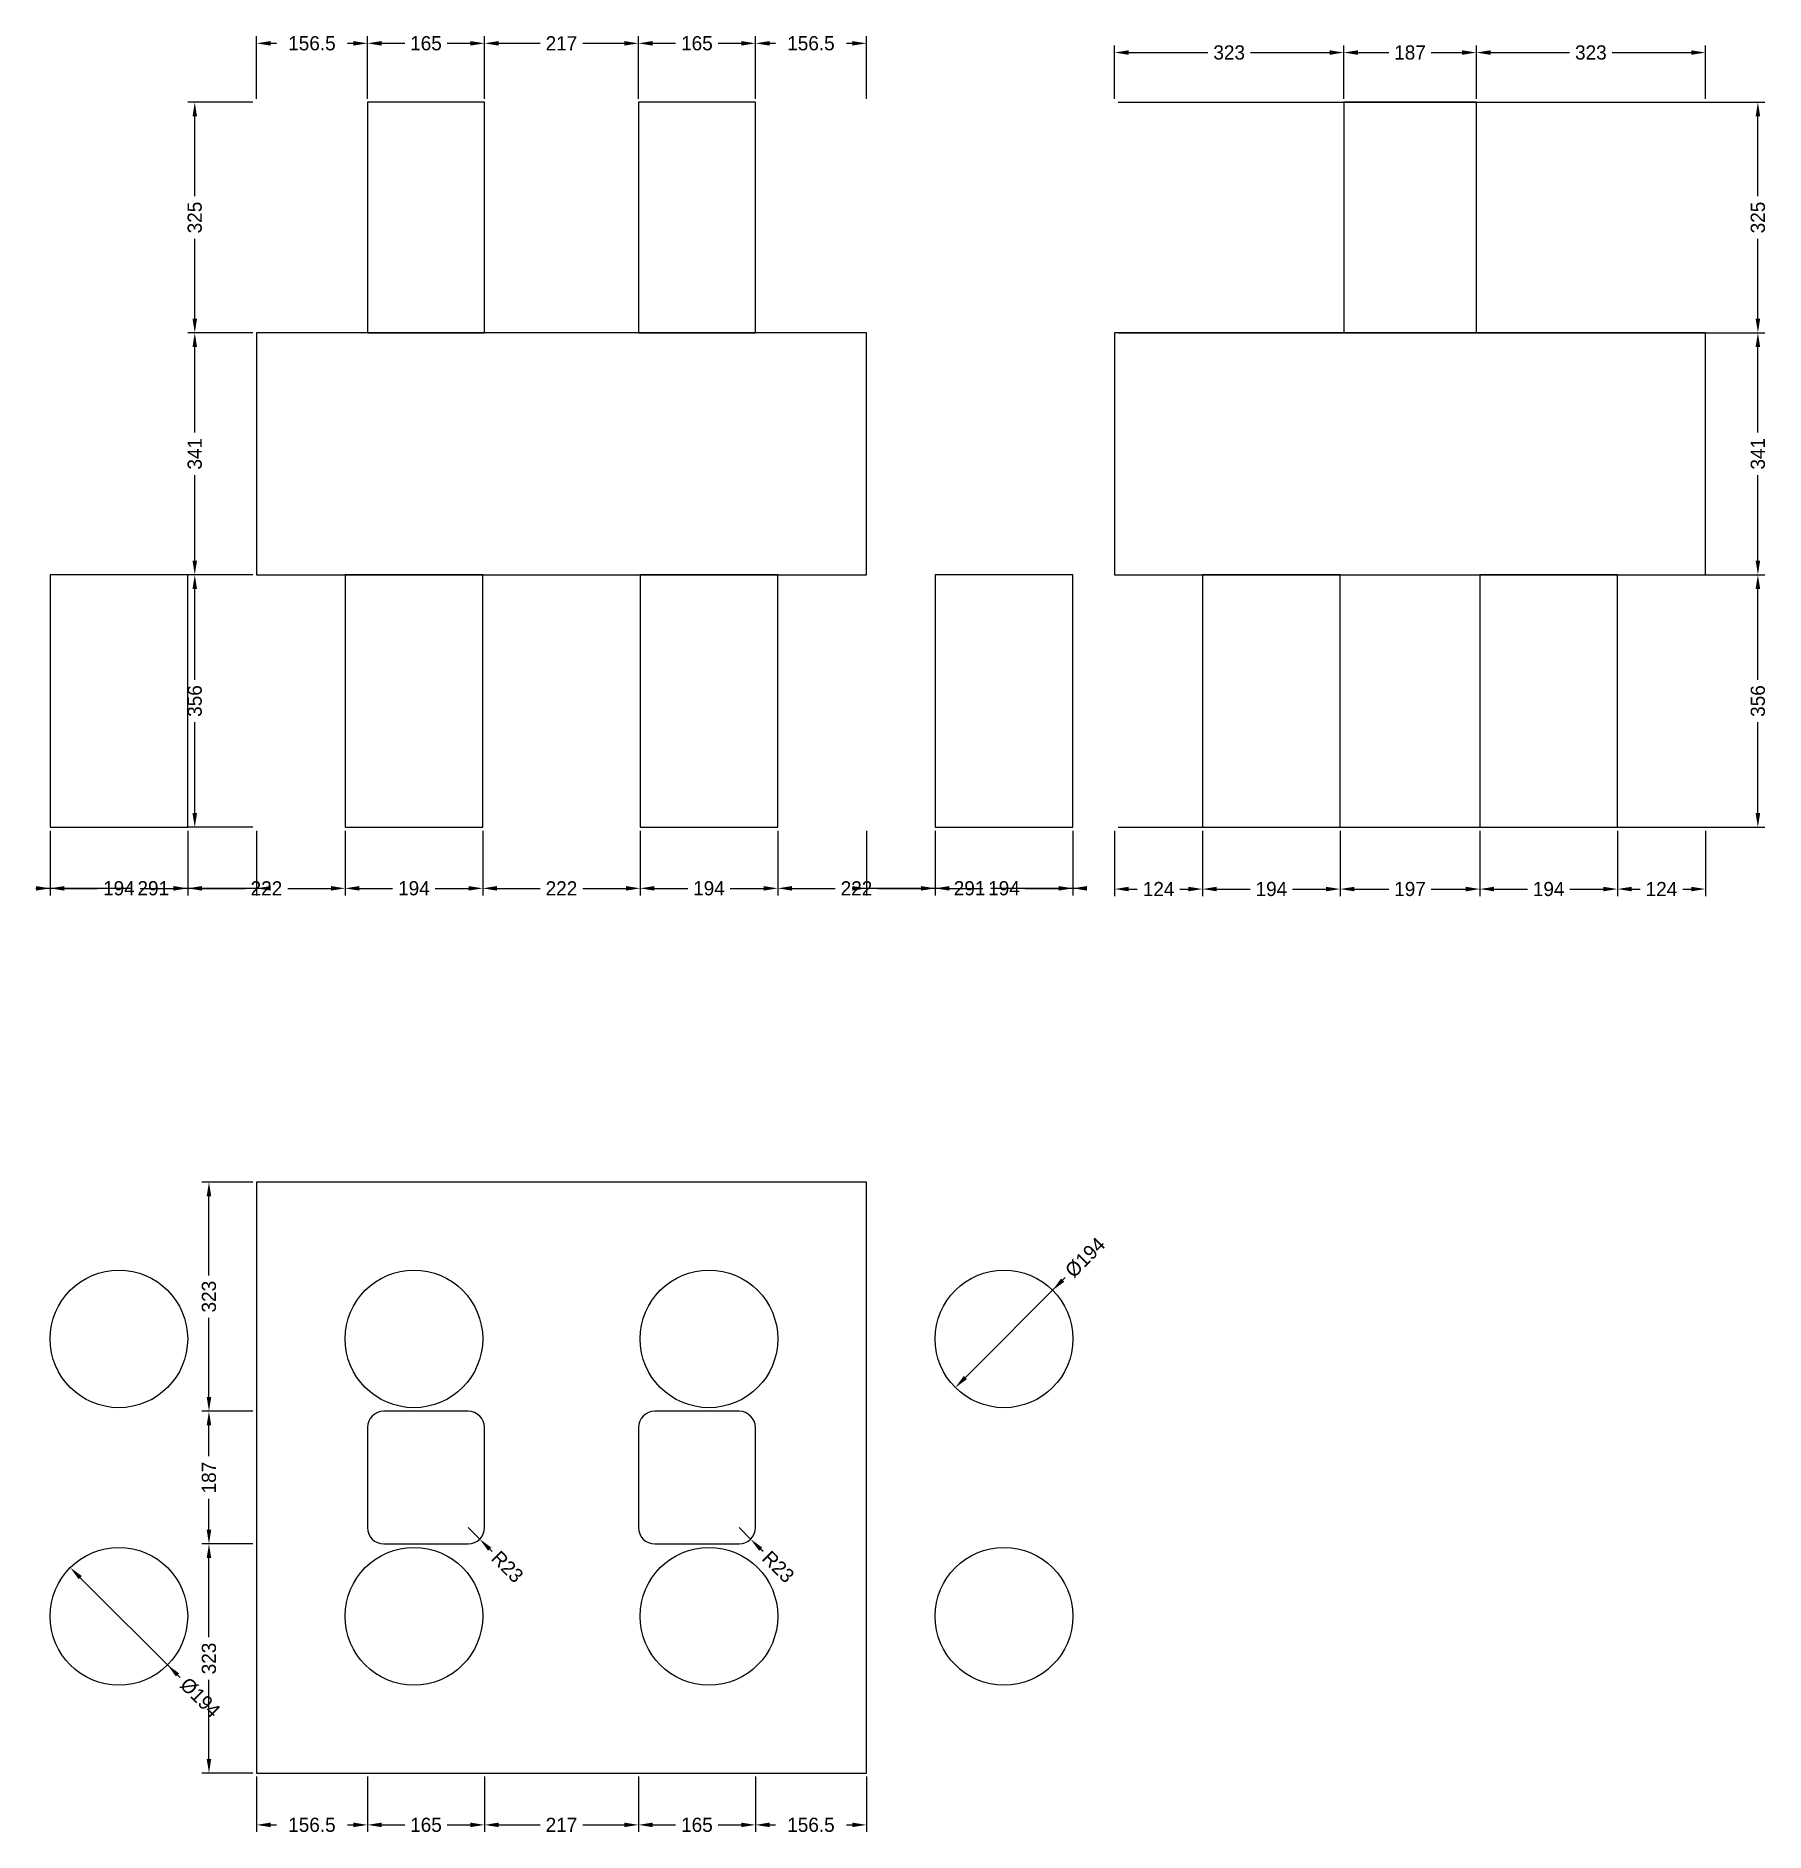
# Model space of a CAD drawing. Header units: metres. Extents: x -311 to 2127, y -83 to 2448.
import ezdxf

# ---------------------------------------------------------------- set-up
doc = ezdxf.new("R2010")
doc.units = ezdxf.units.M
for name, color, linetype in [('chengtai', 7, 'Continuous'), ('dunzhu', 7, 'Continuous'), ('zhuangji', 7, 'Continuous')]:
    doc.layers.add(name, color=color, linetype=linetype)

# ---------------------------------------------------------------- blocks, each defined once
blk = doc.blocks.new('_CLOSEDFILLED')
at = {"color": 0, "linetype": 'BYBLOCK'}
blk.add_solid([(-1, 0.16), (0, 0), (-1, -0.16)], dxfattribs=at)

msp = doc.modelspace()

# ---------------------------------------------------------------- linework, layer by layer
at = {"color": 7}
for p, q in [((0, 2360), (0, 2448)), ((20, 2438), (28.2, 2438)), ((128.2, 2438), (136.5, 2438)), ((156.5, 2360), (156.5, 2448)), ((156.5, 2360), (156.5, 2448)), ((176.5, 2438), (209, 2438)), ((269, 2438), (301.5, 2438)), ((321.5, 2360), (321.5, 2448)), ((321.5, 2360), (321.5, 2448)), ((341.5, 2438), (400, 2438)), ((460, 2438), (518.5, 2438)), ((538.5, 2360), (538.5, 2448)), ((538.5, 2360), (538.5, 2448)), ((558.5, 2438), (591, 2438)), ((651, 2438), (683.5, 2438)), ((703.5, 2360), (703.5, 2448)), ((703.5, 2360), (703.5, 2448)), ((723.5, 2438), (731.8, 2438)), ((831.8, 2438), (840, 2438)), ((860, 2360), (860, 2448)), ((1210, 2360), (1210, 2435)), ((1533, 2360), (1533, 2435)), ((1533, 2360), (1533, 2435)), ((1720, 2360), (1720, 2435)), ((1720, 2360), (1720, 2435)), ((2043, 2360), (2043, 2435)), ((1230, 2425), (1341.5, 2425)), ((1401.5, 2425), (1513, 2425)), ((1553, 2425), (1596.5, 2425)), ((1656.5, 2425), (1700, 2425)), ((1740, 2425), (1851.5, 2425)), ((1911.5, 2425), (2023, 2425)), ((-5, 2355), (-97, 2355)), ((1215, 2355), (2127, 2355)), ((-87, 2222.5), (-87, 2335)), ((2117, 2222.5), (2117, 2335)), ((-87, 2050), (-87, 2162.5)), ((2117, 2050), (2117, 2162.5)), ((-5, 2030), (-97, 2030)), ((-5, 2030), (-97, 2030)), ((1215, 2030), (2127, 2030)), ((1215, 2030), (2127, 2030)), ((-87, 1889.5), (-87, 2010)), ((2117, 1889.5), (2117, 2010)), ((-87, 1709), (-87, 1829.5)), ((2117, 1709), (2117, 1829.5)), ((-5, 1689), (-97, 1689)), ((-5, 1689), (-97, 1689)), ((1215, 1689), (2127, 1689)), ((1215, 1689), (2127, 1689)), ((-87, 1541), (-87, 1669)), ((2117, 1541), (2117, 1669)), ((-87, 1353), (-87, 1481)), ((2117, 1353), (2117, 1481)), ((-291, 1328), (-291, 1237)), ((-291, 1328), (-291, 1237)), ((-5, 1333), (-97, 1333)), ((-97, 1328), (-97, 1237)), ((-97, 1328), (-97, 1237)), ((0, 1328), (0, 1237)), ((125, 1328), (125, 1237)), ((125, 1328), (125, 1237)), ((319, 1328), (319, 1237)), ((319, 1328), (319, 1237)), ((541, 1328), (541, 1237)), ((541, 1328), (541, 1237)), ((735, 1328), (735, 1237)), ((735, 1328), (735, 1237)), ((860, 1328), (860, 1237)), ((957, 1328), (957, 1237)), ((957, 1328), (957, 1237)), ((1151, 1328), (1151, 1237)), ((1151, 1328), (1151, 1237)), ((1210, 1328), (1210, 1236)), ((1215, 1333), (2127, 1333)), ((1334, 1328), (1334, 1236)), ((1334, 1328), (1334, 1236)), ((1528, 1328), (1528, 1236)), ((1528, 1328), (1528, 1236)), ((1725, 1328), (1725, 1236)), ((1725, 1328), (1725, 1236)), ((1919, 1328), (1919, 1236)), ((1919, 1328), (1919, 1236)), ((2043, 1328), (2043, 1236)), ((-175.5, 1247), (-311, 1247)), ((-271, 1247), (-224, 1247)), ((-164, 1247), (-117, 1247)), ((20, 1247), (-115.5, 1247)), ((-77, 1247), (-16, 1247)), ((44, 1247), (105, 1247)), ((145, 1247), (192, 1247)), ((252, 1247), (299, 1247)), ((339, 1247), (400, 1247)), ((460, 1247), (521, 1247)), ((561, 1247), (608, 1247)), ((668, 1247), (715, 1247)), ((755, 1247), (816, 1247)), ((975.5, 1247), (840, 1247)), ((876, 1247), (937, 1247)), ((977, 1247), (1024, 1247)), ((1171, 1247), (1035.5, 1247)), ((1084, 1247), (1131, 1247)), ((1230, 1246), (1242, 1246)), ((1302, 1246), (1314, 1246)), ((1354, 1246), (1401, 1246)), ((1461, 1246), (1508, 1246)), ((1548, 1246), (1596.5, 1246)), ((1656.5, 1246), (1705, 1246)), ((1745, 1246), (1792, 1246)), ((1852, 1246), (1899, 1246)), ((1939, 1246), (1951, 1246)), ((2011, 1246), (2023, 1246)), ((-5, 833), (-77, 833)), ((-67, 701.5), (-67, 813)), ((1136.7, 694.7), (999.6, 557.6)), ((1140.3, 698.3), (1136.7, 694.7)), ((-67, 530), (-67, 641.5)), ((-5, 510), (-77, 510)), ((-5, 510), (-77, 510)), ((-67, 446.5), (-67, 490)), ((-67, 343), (-67, 386.5)), ((298.5, 346), (314.8, 329.7)), ((680.5, 346), (696.8, 329.7)), ((-5, 323), (-77, 323)), ((-5, 323), (-77, 323)), ((332.4, 312.1), (328.9, 315.6)), ((714.4, 312.1), (710.9, 315.6)), ((-67, 191.5), (-67, 303)), ((-111.3, 138.3), (-248.4, 275.4)), ((-107.7, 134.7), (-111.3, 138.3)), ((-67, 20), (-67, 131.5)), ((-5, 0), (-77, 0)), ((0, -5), (0, -83)), ((156.5, -5), (156.5, -83)), ((156.5, -5), (156.5, -83)), ((321.5, -5), (321.5, -83)), ((321.5, -5), (321.5, -83)), ((538.5, -5), (538.5, -83)), ((538.5, -5), (538.5, -83)), ((703.5, -5), (703.5, -83)), ((703.5, -5), (703.5, -83)), ((860, -5), (860, -83)), ((20, -73), (28.2, -73)), ((128.2, -73), (136.5, -73)), ((176.5, -73), (209, -73)), ((269, -73), (301.5, -73)), ((341.5, -73), (400, -73)), ((460, -73), (518.5, -73)), ((558.5, -73), (591, -73)), ((651, -73), (683.5, -73)), ((723.5, -73), (731.8, -73)), ((831.8, -73), (840, -73))]:
    msp.add_line(p, q, dxfattribs=at)
at = {"layer": 'chengtai'}
for points in [[(0, 1689), (860, 1689), (860, 2030), (0, 2030), (0, 1689)], [(1210, 1689), (2043, 1689), (2043, 2030), (1210, 2030), (1210, 1689)], [(0, 0), (860, 0), (860, 833), (0, 833), (0, 0)]]:
    msp.add_lwpolyline(points, dxfattribs=at)
at = {"layer": 'Defpoints', "color": 7}
for p in [(0, 2438), (156.5, 2438), (321.5, 2438), (538.5, 2438), (703.5, 2438), (1210, 2425), (1533, 2425), (1720, 2425), (0, 2355), (0, 2355), (156.5, 2355), (156.5, 2355), (321.5, 2355), (321.5, 2355), (538.5, 2355), (538.5, 2355), (703.5, 2355), (703.5, 2355), (860, 2355), (1210, 2355), (1210, 2355), (1533, 2355), (1533, 2355), (1720, 2355), (1720, 2355), (2043, 2355), (-87, 2030), (0, 2030), (0, 2030), (1210, 2030), (1210, 2030), (2117, 2030), (-87, 1689), (0, 1689), (0, 1689), (1210, 1689), (1210, 1689), (2117, 1689), (-291, 1333), (-291, 1333), (-97, 1333), (-97, 1333), (-87, 1333), (0, 1333), (0, 1333), (125, 1333), (125, 1333), (319, 1333), (319, 1333), (541, 1333), (541, 1333), (735, 1333), (735, 1333), (860, 1333), (957, 1333), (957, 1333), (1151, 1333), (1151, 1333), (1210, 1333), (1210, 1333), (1334, 1333), (1334, 1333), (1528, 1333), (1528, 1333), (1725, 1333), (1725, 1333), (1919, 1333), (1919, 1333), (2043, 1333), (2117, 1333), (-291, 1247), (-97, 1247), (0, 1247), (125, 1247), (319, 1247), (541, 1247), (735, 1247), (957, 1247), (1151, 1247), (1210, 1246), (1334, 1246), (1528, 1246), (1725, 1246), (1919, 1246), (0, 833), (1122.6, 680.6), (1054, 612), (-67, 510), (0, 510), (0, 510), (298.5, 346), (314.8, 329.7), (680.5, 346), (696.8, 329.7), (-67, 323), (0, 323), (0, 323), (-194, 221), (-125.4, 152.4), (-67, 0), (0, 0), (0, 0), (156.5, 0), (156.5, 0), (321.5, 0), (321.5, 0), (538.5, 0), (538.5, 0), (703.5, 0), (703.5, 0), (860, 0), (0, -73), (156.5, -73), (321.5, -73), (538.5, -73), (703.5, -73)]:
    msp.add_point(p, dxfattribs=at)
at = {"layer": 'dunzhu'}
for p, q in [((298.5, 510), (179.5, 510)), ((680.5, 510), (561.5, 510)), ((156.5, 487), (156.5, 346)), ((321.5, 346), (321.5, 487)), ((538.5, 487), (538.5, 346)), ((703.5, 346), (703.5, 487)), ((179.5, 323), (298.5, 323)), ((561.5, 323), (680.5, 323))]:
    msp.add_line(p, q, dxfattribs=at)
for points in [[(156.5, 2030), (321.5, 2030), (321.5, 2355), (156.5, 2355), (156.5, 2030)], [(538.5, 2030), (703.5, 2030), (703.5, 2355), (538.5, 2355), (538.5, 2030)], [(1533, 2030), (1720, 2030), (1720, 2355), (1533, 2355), (1533, 2030)]]:
    msp.add_lwpolyline(points, dxfattribs=at)
for centre, start, end in [((179.5, 487), 90, 180), ((298.5, 487), 0, 90), ((561.5, 487), 90, 180), ((680.5, 487), 0, 90), ((179.5, 346), 180, 270), ((298.5, 346), 270, 360), ((561.5, 346), 180, 270), ((680.5, 346), 270, 360)]:
    msp.add_arc(centre, 23, start, end, dxfattribs=at)
at = {"layer": 'zhuangji'}
for points in [[(-291, 1333), (-97, 1333), (-97, 1689), (-291, 1689), (-291, 1333)], [(125, 1333), (319, 1333), (319, 1689), (125, 1689), (125, 1333)], [(541, 1333), (735, 1333), (735, 1689), (541, 1689), (541, 1333)], [(957, 1333), (1151, 1333), (1151, 1689), (957, 1689), (957, 1333)], [(1334, 1333), (1528, 1333), (1528, 1689), (1334, 1689), (1334, 1333)], [(1725, 1333), (1919, 1333), (1919, 1689), (1725, 1689), (1725, 1333)]]:
    msp.add_lwpolyline(points, dxfattribs=at)
for centre in [(-194, 612), (222, 612), (638, 612), (1054, 612), (-194, 221), (222, 221), (638, 221), (1054, 221)]:
    msp.add_circle(centre, 97, dxfattribs=at)

# ---------------------------------------------------------------- block references
at = {"color": 7, "xscale": 20, "yscale": 20}
for p, rotation in [((0, 2438), 180), ((156.5, 2438), 180), ((321.5, 2438), 180), ((538.5, 2438), 180), ((703.5, 2438), 180), ((1210, 2425), 180), ((1533, 2425), 180), ((1720, 2425), 180), ((-87, 2355), 90), ((2117, 2355), 90), ((-87, 2030), 270), ((-87, 2030), 90), ((2117, 2030), 270), ((2117, 2030), 90), ((-87, 1689), 270), ((2117, 1689), 270), ((-87, 1689), 90), ((2117, 1689), 90), ((-87, 1333), 270), ((2117, 1333), 270), ((-291, 1247), 180), ((-97, 1247), 180), ((0, 1247), 180), ((125, 1247), 180), ((319, 1247), 180), ((541, 1247), 180), ((735, 1247), 180), ((957, 1247), 180), ((1151, 1247), 180), ((1210, 1246), 180), ((1334, 1246), 180), ((1528, 1246), 180), ((1725, 1246), 180), ((1919, 1246), 180), ((-67, 833), 90), ((1122.6, 680.6), 225), ((985.4, 543.4), 225), ((-67, 510), 270), ((-67, 510), 90), ((-67, 323), 270), ((314.8, 329.7), 135), ((696.8, 329.7), 135), ((-67, 323), 90), ((-262.6, 289.6), 135), ((-125.4, 152.4), 135), ((-67, 0), 270), ((0, -73), 180), ((156.5, -73), 180), ((321.5, -73), 180), ((538.5, -73), 180), ((703.5, -73), 180)]:
    msp.add_blockref('_CLOSEDFILLED', p, dxfattribs=dict(at, rotation=rotation))
for p in [(156.5, 2438), (321.5, 2438), (538.5, 2438), (703.5, 2438), (860, 2438), (1533, 2425), (1720, 2425), (2043, 2425), (-291, 1247), (-97, 1247), (125, 1247), (319, 1247), (541, 1247), (735, 1247), (860, 1247), (957, 1247), (1151, 1247), (1334, 1246), (1528, 1246), (1725, 1246), (1919, 1246), (2043, 1246), (156.5, -73), (321.5, -73), (538.5, -73), (703.5, -73), (860, -73)]:
    msp.add_blockref('_CLOSEDFILLED', p, dxfattribs=at)

# ---------------------------------------------------------------- texts
at = {"color": 7, "char_height": 20, "attachment_point": 5}
for s, insert in [('156.5', (78.2, 2438)), ('165', (239, 2438)), ('217', (430, 2438)), ('165', (621, 2438)), ('156.5', (781.8, 2438)), ('323', (1371.5, 2425)), ('187', (1626.5, 2425)), ('323', (1881.5, 2425)), ('194', (-194, 1247)), ('291', (-145.5, 1247)), ('222', (14, 1247)), ('194', (222, 1247)), ('222', (430, 1247)), ('194', (638, 1247)), ('222', (846, 1247)), ('291', (1005.5, 1247)), ('194', (1054, 1247)), ('124', (1272, 1246)), ('194', (1431, 1246)), ('197', (1626.5, 1246)), ('194', (1822, 1246)), ('124', (1981, 1246)), ('156.5', (78.2, -73)), ('165', (239, -73)), ('217', (430, -73)), ('165', (621, -73)), ('156.5', (781.8, -73))]:
    msp.add_mtext(s, dxfattribs=dict(at, insert=insert))
for s, insert, rotation in [('325', (-87, 2192.5), 90), ('325', (2117, 2192.5), 90), ('341', (-87, 1859.5), 90), ('341', (2117, 1859.5), 90), ('356', (-87, 1511), 90), ('356', (2117, 1511), 90), ('%%c194', (1168.6, 726.6), 45), ('323', (-67, 671.5), 90), ('187', (-67, 416.5), 90), ('R23', (353.7, 290.8), 315), ('R23', (735.7, 290.8), 315), ('323', (-67, 161.5), 90), ('%%c194', (-79.4, 106.4), 315)]:
    msp.add_mtext(s, dxfattribs=dict(at, insert=insert, rotation=rotation))

doc.saveas('drawing.dxf')
